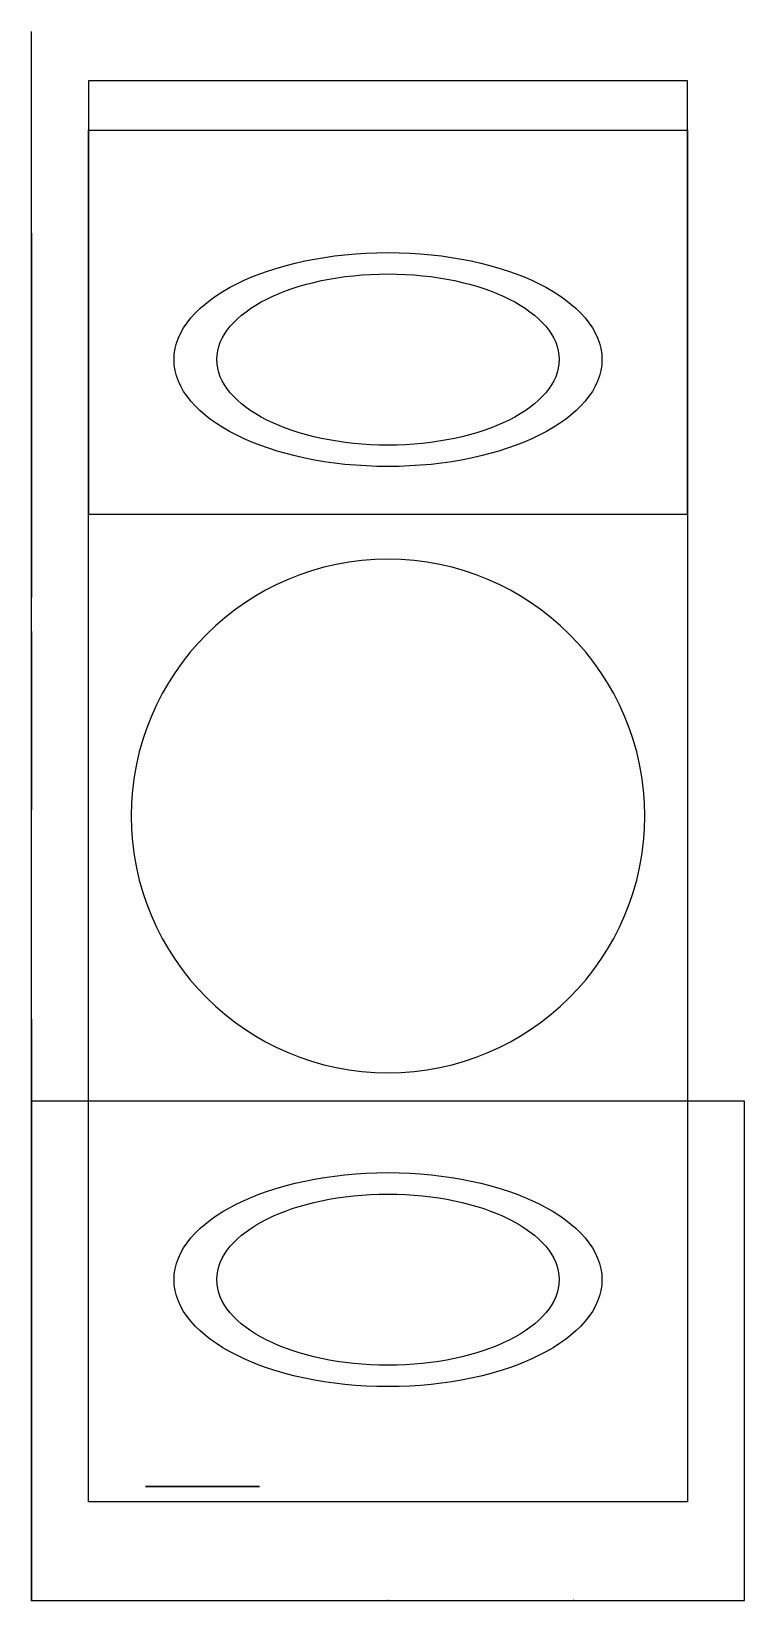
# Model space of a CAD drawing. Header units: millimetres. Extents: x 0 to 50, y 0 to 110.
import ezdxf

# ---------------------------------------------------------------- set-up
doc = ezdxf.new("R2010")
doc.units = ezdxf.units.MM
doc.header["$MEASUREMENT"] = 0
for name, color, linetype in [('Integrated Charging ports Option1 v1_Sketch1', 7, 'Continuous'), ('Integrated Charging ports Option1 v1_Sketch17', 7, 'Continuous'), ('Integrated Charging ports Option1 v1_Sketch18', 7, 'Continuous'), ('Integrated Charging ports Option1 v1_Sketch19', 7, 'Continuous'), ('Integrated Charging ports Option1 v1_Sketch2', 7, 'Continuous'), ('Integrated Charging ports Option1 v1_Sketch21', 7, 'Continuous'), ('Integrated Charging ports Option1 v1_Sketch23', 7, 'Continuous'), ('Integrated Charging ports Option1 v1_Sketch24', 7, 'Continuous'), ('Integrated Charging ports Option1 v1_Sketch25', 7, 'Continuous'), ('Integrated Charging ports Option1 v1_Sketch26', 7, 'Continuous'), ('Integrated Charging ports Option1 v1_Sketch3', 7, 'Continuous'), ('Integrated Charging ports Option1 v1_Sketch4', 7, 'Continuous'), ('Integrated Charging ports Option1 v1_Sketch5', 7, 'Continuous'), ('Integrated Charging ports Option1 v1_Sketch6', 7, 'Continuous'), ('Integrated Charging ports Option1 v1_Sketch7', 7, 'Continuous'), ('Integrated Charging ports Option1 v1_Sketch8', 7, 'Continuous'), ('Integrated Charging ports Option1 v1_Sketch9', 7, 'Continuous')]:
    doc.layers.add(name, color=color, linetype=linetype)

msp = doc.modelspace()

# ---------------------------------------------------------------- linework, layer by layer
at = {"layer": 'Integrated Charging ports Option1 v1_Sketch1'}
msp.add_point((0, 0), dxfattribs=at)
at = {"layer": 'Integrated Charging ports Option1 v1_Sketch17'}
for p, q in [((0, 43, 56), (0, 67.94, 56)), ((0, 67.94, 56), (0, 55.44, 56))]:
    msp.add_line(p, q, dxfattribs=at)
msp.add_point((0, 0), dxfattribs=at)
at = {"layer": 'Integrated Charging ports Option1 v1_Sketch18'}
for p, q in [((0, 55.5, 56), (0, 55.5, 55)), ((0, 43, 56), (0, 55.5, 56)), ((0, 55.5, 55), (0, 55.5, -45))]:
    msp.add_line(p, q, dxfattribs=at)
msp.add_point((0, 0), dxfattribs=at)
at = {"layer": 'Integrated Charging ports Option1 v1_Sketch19'}
msp.add_point((38, 0), dxfattribs=at)
at = {"layer": 'Integrated Charging ports Option1 v1_Sketch2'}
msp.add_point((0, 0), dxfattribs=at)
at = {"layer": 'Integrated Charging ports Option1 v1_Sketch21'}
msp.add_point((0, 0), dxfattribs=at)
at = {"layer": 'Integrated Charging ports Option1 v1_Sketch23'}
msp.add_point((38, 0), dxfattribs=at)
at = {"layer": 'Integrated Charging ports Option1 v1_Sketch24'}
msp.add_point((25, 0), dxfattribs=at)
at = {"layer": 'Integrated Charging ports Option1 v1_Sketch25'}
msp.add_point((25, 0), dxfattribs=at)
at = {"layer": 'Integrated Charging ports Option1 v1_Sketch26'}
for p, q in [((4, 103.07), (46, 103.07)), ((4, 6.93), (4, 103.07)), ((46, 103.07), (46, 6.93)), ((46, 6.93), (4, 6.93))]:
    msp.add_line(p, q, dxfattribs=at)
at = {"layer": 'Integrated Charging ports Option1 v1_Sketch26', "extrusion": (0, 0, -1)}
msp.add_circle((-25, 55), 18, dxfattribs=at)
at = {"layer": 'Integrated Charging ports Option1 v1_Sketch26'}
msp.add_point((0, 0), dxfattribs=at)
at = {"layer": 'Integrated Charging ports Option1 v1_Sketch3'}
for p, q in [((0, 0), (0, 110)), ((0, 75, 60.62), (0, 110)), ((0, 15.24, 8.21), (0, 95.85, 8.21)), ((0, 95.85, 8.21), (0, 70.32, 52.44)), ((0, 35, 60.62), (0, 75, 60.62)), ((0, 40.77, 52.44), (0, 70.32, 52.44)), ((0, 40.77, 52.44), (0, 15.24, 8.21)), ((0, 0), (0, 35, 60.62))]:
    msp.add_line(p, q, dxfattribs=at)
msp.add_point((0, 0), dxfattribs=at)
at = {"layer": 'Integrated Charging ports Option1 v1_Sketch4'}
for p, q in [((0, 35, 60.62), (0, 0)), ((50, 35, 60.62), (0, 35, 60.62)), ((50, 0), (50, 35, 60.62)), ((0, 0), (50, 0))]:
    msp.add_line(p, q, dxfattribs=at)
msp.add_point((0, 0), dxfattribs=at)
at = {"layer": 'Integrated Charging ports Option1 v1_Sketch5', "extrusion": (0, -0.866025, 0.5)}
for radius in [15, 12]:
    msp.add_circle((25, 45), radius, dxfattribs=at)
at = {"layer": 'Integrated Charging ports Option1 v1_Sketch5'}
msp.add_point((0, 0), dxfattribs=at)
at = {"layer": 'Integrated Charging ports Option1 v1_Sketch6'}
for p, q in [((46, 106.54, 6), (4, 106.54, 6)), ((4, 106.54, 6), (4, 76.15, 58.62)), ((46, 76.15, 58.62), (46, 106.54, 6)), ((4, 76.15, 58.62), (46, 76.15, 58.62))]:
    msp.add_line(p, q, dxfattribs=at)
msp.add_point((0, 82.5, 47.63), dxfattribs=at)
at = {"layer": 'Integrated Charging ports Option1 v1_Sketch7', "extrusion": (0, 0.866025, 0.5)}
for radius in [15, 12]:
    msp.add_circle((-25, -9, 95.26), radius, dxfattribs=at)
at = {"layer": 'Integrated Charging ports Option1 v1_Sketch7'}
msp.add_point((0, 82.5, 47.63), dxfattribs=at)
at = {"layer": 'Integrated Charging ports Option1 v1_Sketch8'}
msp.add_point((0, 0), dxfattribs=at)
at = {"layer": 'Integrated Charging ports Option1 v1_Sketch9', "extrusion": (0, 1, 0)}
msp.add_circle((-12, 4.97, 8), 4, dxfattribs=at)
at = {"layer": 'Integrated Charging ports Option1 v1_Sketch9'}
msp.add_point((0, 8), dxfattribs=at)

doc.saveas('drawing.dxf')
